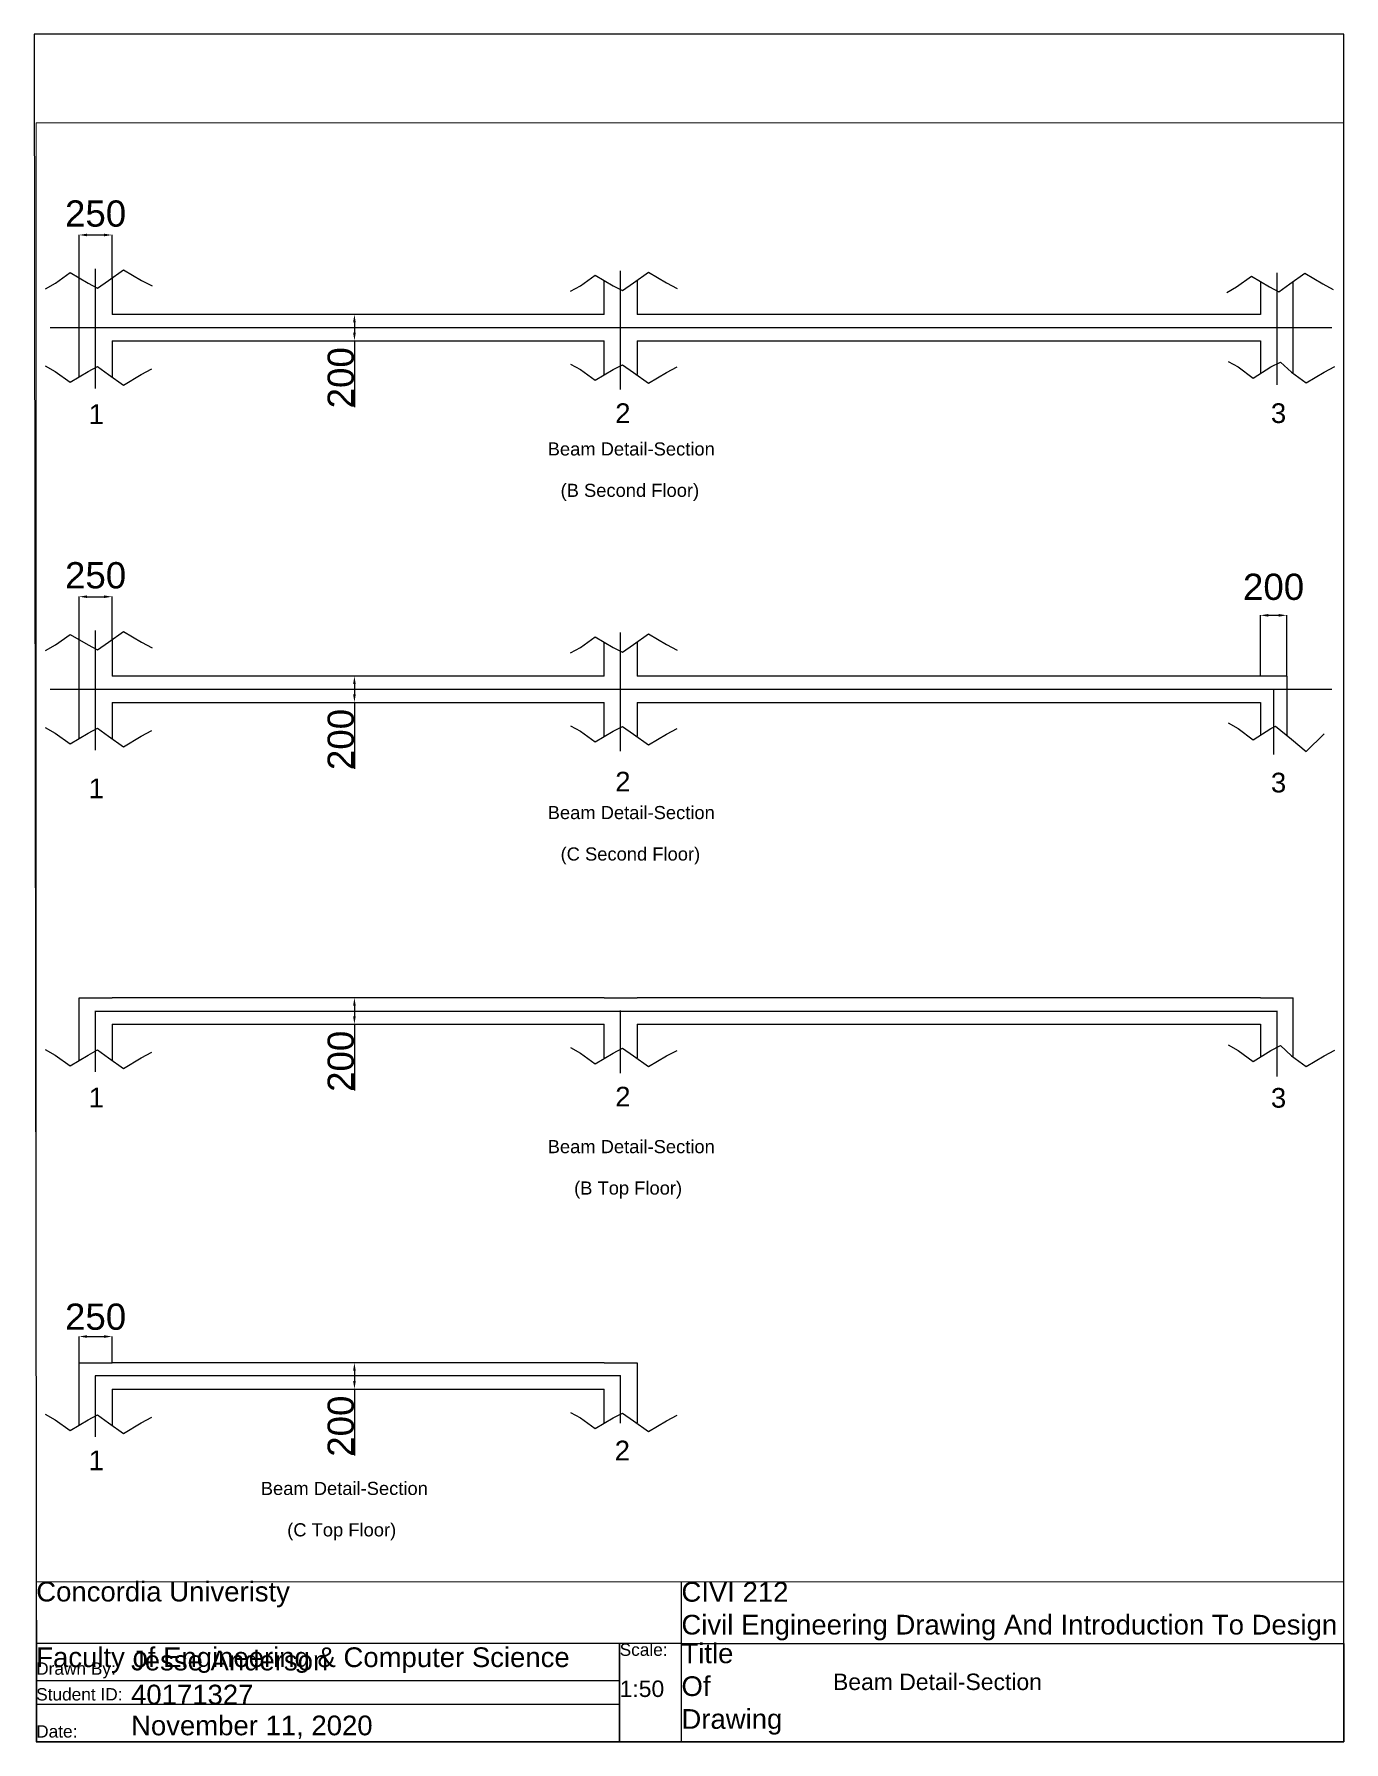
# Paper-space layout 'Beam Detail Section' of a CAD drawing. Header units: millimetres. Extents: x 0 to 200, y 1 to 261.
# The model-space entities are those that its viewports show. They can reach past a viewport. Long polylines and large blocks are cut down to what shows.
import ezdxf

# ---------------------------------------------------------------- set-up
doc = ezdxf.new("R2010")
doc.units = ezdxf.units.MM
doc.linetypes.add('CENTER2', pattern=[28.575, 19.05, -3.175, 3.175, -3.175])
doc.layers.add('Centreline', color=7, linetype='Continuous', plot=False)
doc.styles.add('Annotative', font='arial.ttf')
doc.styles.get("Standard").update_dxf_attribs({"font": 'arial.ttf', "height": 100})
doc.dimstyles.new('Annotative', dxfattribs={"dimscale": 0, "dimtxt": 100, "dimasz": 60, "dimexe": 1.25, "dimexo": 0.625, "dimtad": 1, "dimtxsty": 'Standard', "dimcen": 2.5, "dimadec": 0, "dimazin": 0, "dimtfac": 1, "dimtmove": 0, "dimatfit": 3, "dimfxl": 1, "dimarcsym": 0})

# ---------------------------------------------------------------- blocks, each defined once
blk = doc.blocks.new('*U101')
at = {"layer": 'Centreline', "color": 0, "linetype": 'CENTER2', "lineweight": -3, "ltscale": 10, "transparency": 16777216}
blk.add_line((-2345, 0), (7419, 0), dxfattribs=at)
blk = doc.blocks.new('*U102')
at = {"layer": 'Centreline', "color": 0, "linetype": 'CENTER2', "lineweight": -3, "ltscale": 10, "transparency": 16777216}
blk.add_line((0, -244), (0, 661), dxfattribs=at)
blk = doc.blocks.new('*U103')
at = {"layer": 'Centreline', "color": 0, "linetype": 'CENTER2', "lineweight": -3, "ltscale": 10, "transparency": 16777216}
blk.add_line((0, -345), (0, 566), dxfattribs=at)
blk = doc.blocks.new('*U104')
at = {"layer": 'Centreline', "color": 0, "linetype": 'CENTER2', "lineweight": -3, "ltscale": 10, "transparency": 16777216}
blk.add_line((0, 529), (0, -324), dxfattribs=at)
blk = doc.blocks.new('*D106')
at = {"layer": 'Centreline', "color": 0, "lineweight": -2, "transparency": 16777216}
for p, q in [((62738, 5483), (62738, 5403)), ((62739, 5543), (62739, 5543)), ((62738, 5343), (62738, 4837)), ((62739, 5343), (62739, 5343))]:
    blk.add_line(p, q, dxfattribs=at)
at = {"layer": 'Centreline', "color": 0, "lineweight": -3, "transparency": 16777216}
for points in [[(62728, 5483), (62748, 5483), (62738, 5543)], [(62728, 5403), (62748, 5403), (62738, 5343)]]:
    blk.add_solid(points, dxfattribs=at)
at = {"layer": 'Defpoints', "color": 0, "lineweight": -3, "transparency": 16777216}
for p in [(62738, 5543), (62738, 5343), (62738, 5343)]:
    blk.add_point(p, dxfattribs=at)
at = {"layer": 'Centreline', "color": 0, "lineweight": -3, "transparency": 16777216, "insert": (62635, 5060), "char_height": 100, "attachment_point": 5, "rotation": 90}
blk.add_mtext('{\\H2x;200}', dxfattribs=at)
blk = doc.blocks.new('*D108')
at = {"layer": 'Centreline', "color": 0, "lineweight": -2, "transparency": 16777216}
for p, q in [((60641, 5818), (60641, 6149)), ((60701, 6148), (60831, 6148)), ((60891, 5818), (60891, 6149))]:
    blk.add_line(p, q, dxfattribs=at)
at = {"layer": 'Centreline', "color": 0, "lineweight": -3, "transparency": 16777216}
for points in [[(60701, 6158), (60701, 6138), (60641, 6148)], [(60831, 6158), (60831, 6138), (60891, 6148)]]:
    blk.add_solid(points, dxfattribs=at)
at = {"layer": 'Defpoints', "color": 0, "lineweight": -3, "transparency": 16777216}
for p in [(60891, 6148), (60641, 5818), (60891, 5818)]:
    blk.add_point(p, dxfattribs=at)
at = {"layer": 'Centreline', "color": 0, "lineweight": -3, "transparency": 16777216, "insert": (60766, 6310), "char_height": 100, "attachment_point": 5}
blk.add_mtext('{\\H2x;250}', dxfattribs=at)
blk = doc.blocks.new('*U109')
at = {"layer": 'Centreline', "color": 0, "linetype": 'CENTER2', "lineweight": -3, "ltscale": 10, "transparency": 16777216}
blk.add_line((-2345, 0), (7419, 0), dxfattribs=at)
blk = doc.blocks.new('*U110')
at = {"layer": 'Centreline', "color": 0, "linetype": 'CENTER2', "lineweight": -3, "ltscale": 10, "transparency": 16777216}
blk.add_line((0, -244), (0, 661), dxfattribs=at)
blk = doc.blocks.new('*U111')
at = {"layer": 'Centreline', "color": 0, "linetype": 'CENTER2', "lineweight": -3, "ltscale": 10, "transparency": 16777216}
blk.add_line((0, -345), (0, 566), dxfattribs=at)
blk = doc.blocks.new('*D112')
at = {"layer": 'Centreline', "color": 0, "lineweight": -2, "transparency": 16777216}
for p, q in [((62739, 2787), (62739, 2787)), ((62738, 2727), (62738, 2647)), ((62738, 2587), (62738, 2081)), ((62739, 2587), (62739, 2587))]:
    blk.add_line(p, q, dxfattribs=at)
at = {"layer": 'Centreline', "color": 0, "lineweight": -3, "transparency": 16777216}
for points in [[(62728, 2727), (62748, 2727), (62738, 2787)], [(62728, 2647), (62748, 2647), (62738, 2587)]]:
    blk.add_solid(points, dxfattribs=at)
at = {"layer": 'Defpoints', "color": 0, "lineweight": -3, "transparency": 16777216}
for p in [(62738, 2787), (62738, 2587), (62738, 2587)]:
    blk.add_point(p, dxfattribs=at)
at = {"layer": 'Centreline', "color": 0, "lineweight": -3, "transparency": 16777216, "insert": (62635, 2304), "char_height": 100, "attachment_point": 5, "rotation": 90}
blk.add_mtext('{\\H2x;200}', dxfattribs=at)
blk = doc.blocks.new('*D113')
at = {"layer": 'Centreline', "color": 0, "lineweight": -2, "transparency": 16777216}
for p, q in [((60641, 3063), (60641, 3393)), ((60701, 3392), (60831, 3392)), ((60891, 3063), (60891, 3393))]:
    blk.add_line(p, q, dxfattribs=at)
at = {"layer": 'Centreline', "color": 0, "lineweight": -3, "transparency": 16777216}
for points in [[(60701, 3402), (60701, 3382), (60641, 3392)], [(60831, 3402), (60831, 3382), (60891, 3392)]]:
    blk.add_solid(points, dxfattribs=at)
at = {"layer": 'Defpoints', "color": 0, "lineweight": -3, "transparency": 16777216}
for p in [(60891, 3392), (60641, 3062), (60891, 3062)]:
    blk.add_point(p, dxfattribs=at)
at = {"layer": 'Centreline', "color": 0, "lineweight": -3, "transparency": 16777216, "insert": (60766, 3554), "char_height": 100, "attachment_point": 5}
blk.add_mtext('{\\H2x;250}', dxfattribs=at)
blk = doc.blocks.new('*D115')
at = {"layer": 'Centreline', "color": 0, "lineweight": -2, "transparency": 16777216}
for p, q in [((69641, 2788), (69641, 3251)), ((69781, 3250), (69701, 3250)), ((69841, 2788), (69841, 3251))]:
    blk.add_line(p, q, dxfattribs=at)
at = {"layer": 'Centreline', "color": 0, "lineweight": -3, "transparency": 16777216}
for points in [[(69701, 3260), (69701, 3240), (69641, 3250)], [(69781, 3260), (69781, 3240), (69841, 3250)]]:
    blk.add_solid(points, dxfattribs=at)
at = {"layer": 'Defpoints', "color": 0, "lineweight": -3, "transparency": 16777216}
for p in [(69641, 3250), (69641, 2787), (69841, 2787)]:
    blk.add_point(p, dxfattribs=at)
at = {"layer": 'Centreline', "color": 0, "lineweight": -3, "transparency": 16777216, "insert": (69741, 3466), "char_height": 100, "attachment_point": 5}
blk.add_mtext('{\\H2x;200}', dxfattribs=at)
blk = doc.blocks.new('*U116')
at = {"layer": 'Centreline', "color": 0, "linetype": 'CENTER2', "lineweight": -3, "ltscale": 10, "transparency": 16777216}
blk.add_line((0, 115), (0, -386), dxfattribs=at)
blk = doc.blocks.new('*U117')
at = {"layer": 'Centreline', "color": 0, "linetype": 'CENTER2', "lineweight": -3, "ltscale": 10, "transparency": 16777216}
blk.add_line((-2000, 0), (7000, 0), dxfattribs=at)
blk = doc.blocks.new('*U118')
at = {"layer": 'Centreline', "color": 0, "linetype": 'CENTER2', "lineweight": -3, "ltscale": 10, "transparency": 16777216}
blk.add_line((0, -244), (0, 232), dxfattribs=at)
blk = doc.blocks.new('*U119')
at = {"layer": 'Centreline', "color": 0, "linetype": 'CENTER2', "lineweight": -3, "ltscale": 10, "transparency": 16777216}
blk.add_line((0, -276), (0, 189), dxfattribs=at)
blk = doc.blocks.new('*U120')
at = {"layer": 'Centreline', "color": 0, "linetype": 'CENTER2', "lineweight": -3, "ltscale": 10, "transparency": 16777216}
blk.add_line((0, 176), (0, -324), dxfattribs=at)
blk = doc.blocks.new('*D121')
at = {"layer": 'Centreline', "color": 0, "lineweight": -2, "transparency": 16777216}
for p, q in [((62738, 275), (62738, 195)), ((62739, 335), (62739, 335)), ((62738, 135), (62738, -371)), ((62739, 135), (62739, 135))]:
    blk.add_line(p, q, dxfattribs=at)
at = {"layer": 'Centreline', "color": 0, "lineweight": -3, "transparency": 16777216}
for points in [[(62728, 275), (62748, 275), (62738, 335)], [(62728, 195), (62748, 195), (62738, 135)]]:
    blk.add_solid(points, dxfattribs=at)
at = {"layer": 'Defpoints', "color": 0, "lineweight": -3, "transparency": 16777216}
for p in [(62738, 335), (62738, 135), (62738, 135)]:
    blk.add_point(p, dxfattribs=at)
at = {"layer": 'Centreline', "color": 0, "lineweight": -3, "transparency": 16777216, "insert": (62635, -148), "char_height": 100, "attachment_point": 5, "rotation": 90}
blk.add_mtext('{\\H2x;200}', dxfattribs=at)
blk = doc.blocks.new('*U125')
at = {"layer": 'Centreline', "color": 0, "linetype": 'CENTER2', "lineweight": -3, "ltscale": 10, "transparency": 16777216}
blk.add_line((0, -276), (0, 189), dxfattribs=at)
blk = doc.blocks.new('*D126')
at = {"layer": 'Centreline', "color": 0, "lineweight": -2, "transparency": 16777216}
for p, q in [((62739, -2445), (62739, -2445)), ((62738, -2505), (62738, -2585)), ((62738, -2645), (62738, -3151)), ((62739, -2645), (62739, -2645))]:
    blk.add_line(p, q, dxfattribs=at)
at = {"layer": 'Centreline', "color": 0, "lineweight": -3, "transparency": 16777216}
for points in [[(62728, -2505), (62748, -2505), (62738, -2445)], [(62728, -2585), (62748, -2585), (62738, -2645)]]:
    blk.add_solid(points, dxfattribs=at)
at = {"layer": 'Defpoints', "color": 0, "lineweight": -3, "transparency": 16777216}
for p in [(62738, -2445), (62738, -2645), (62738, -2645)]:
    blk.add_point(p, dxfattribs=at)
at = {"layer": 'Centreline', "color": 0, "lineweight": -3, "transparency": 16777216, "insert": (62635, -2928), "char_height": 100, "attachment_point": 5, "rotation": 90}
blk.add_mtext('{\\H2x;200}', dxfattribs=at)
blk = doc.blocks.new('*U127')
at = {"layer": 'Centreline', "color": 0, "linetype": 'CENTER2', "lineweight": -3, "ltscale": 10, "transparency": 16777216}
blk.add_line((2000, 0), (-2003.5, 0), dxfattribs=at)
blk = doc.blocks.new('*U128')
at = {"layer": 'Centreline', "color": 0, "linetype": 'CENTER2', "lineweight": -3, "ltscale": 10, "transparency": 16777216}
blk.add_line((0, -182), (0, 182), dxfattribs=at)
blk = doc.blocks.new('*D130')
at = {"layer": 'Centreline', "color": 0, "lineweight": -2, "transparency": 16777216}
for p, q in [((60641, -2444), (60641, -2244)), ((60701, -2245), (60831, -2245)), ((60891, -2444), (60891, -2244))]:
    blk.add_line(p, q, dxfattribs=at)
at = {"layer": 'Centreline', "color": 0, "lineweight": -3, "transparency": 16777216}
for points in [[(60701, -2235), (60701, -2255), (60641, -2245)], [(60831, -2235), (60831, -2255), (60891, -2245)]]:
    blk.add_solid(points, dxfattribs=at)
at = {"layer": 'Defpoints', "color": 0, "lineweight": -3, "transparency": 16777216}
for p in [(60891, -2245), (60641, -2445), (60891, -2445)]:
    blk.add_point(p, dxfattribs=at)
at = {"layer": 'Centreline', "color": 0, "lineweight": -3, "transparency": 16777216, "insert": (60766, -2095), "char_height": 100, "attachment_point": 5}
blk.add_mtext('{\\H2x;250}', dxfattribs=at)

msp = doc.modelspace()

# ---------------------------------------------------------------- linework, layer by layer
at = {"layer": 'Centreline', "color": 219, "lineweight": -3, "true_color": 0x642165}
for p, q in [((60640.999, 5067.684), (60640.999, 5817.684)), ((60890.999, 5817.684), (60890.999, 5542.684)), ((64640.999, 5542.684), (64640.999, 5799.722)), ((64890.999, 5799.722), (64890.999, 5542.684)), ((69640.999, 5792.684), (69640.999, 5542.684)), ((69890.999, 5092.684), (69890.999, 5792.684)), ((60890.999, 5342.684), (60890.999, 5067.684)), ((64640.999, 5085.645), (64640.999, 5342.684)), ((64890.999, 5342.684), (64890.999, 5085.645)), ((69640.999, 5342.684), (69640.999, 5092.684)), ((60640.999, 2311.941), (60640.999, 3061.941)), ((60890.999, 3061.941), (60890.999, 2786.941)), ((64640.999, 2786.941), (64640.999, 3043.979)), ((64890.999, 3043.979), (64890.999, 2786.941)), ((69840.999, 2786.941), (69640.999, 2786.941)), ((69840.999, 2786.941), (69840.999, 2337.022)), ((60890.999, 2586.941), (60890.999, 2311.941)), ((64640.999, 2329.903), (64640.999, 2586.941)), ((64890.999, 2586.941), (64890.999, 2329.903)), ((69640.999, 2586.941), (69640.999, 2336.941)), ((60640.999, -139.73), (60640.999, 335.27)), ((60640.999, 335.27), (60890.999, 335.27)), ((64640.999, 335.27), (64890.999, 335.27)), ((69640.999, 335.27), (69890.999, 335.27)), ((69890.999, -114.73), (69890.999, 335.27)), ((60890.999, 135.27), (60890.999, -139.73)), ((64640.999, -121.769), (64640.999, 135.27)), ((64890.999, 135.27), (64890.999, -121.769)), ((69640.999, 135.27), (69640.999, -114.73)), ((60640.999, -2919.891), (60640.999, -2444.891)), ((60640.999, -2444.891), (60890.999, -2444.891)), ((64640.999, -2444.891), (64890.999, -2444.891)), ((64890.999, -2444.891), (64890.999, -2901.929)), ((60890.999, -2644.891), (60890.999, -2919.891)), ((64640.999, -2901.929), (64640.999, -2644.891))]:
    msp.add_line(p, q, dxfattribs=at)
at = {"layer": 'Centreline', "color": 116, "lineweight": -3, "true_color": 0x136734}
for p, q in [((64640.999, 5542.684), (60890.999, 5542.684)), ((69640.999, 5542.684), (64890.999, 5542.684)), ((60890.999, 5342.684), (64640.999, 5342.684)), ((64890.999, 5342.684), (69640.999, 5342.684)), ((64640.999, 2786.941), (60890.999, 2786.941)), ((69640.999, 2786.941), (64890.999, 2786.941)), ((60890.999, 2586.941), (64640.999, 2586.941)), ((64890.999, 2586.941), (69640.999, 2586.941)), ((64640.999, 335.27), (60890.999, 335.27)), ((69640.999, 335.27), (64890.999, 335.27)), ((60890.999, 135.27), (64640.999, 135.27)), ((64890.999, 135.27), (69640.999, 135.27)), ((64640.999, -2444.891), (60890.999, -2444.891)), ((60890.999, -2644.891), (64640.999, -2644.891))]:
    msp.add_line(p, q, dxfattribs=at)
at = {"layer": 'Centreline', "color": 177, "lineweight": -3, "true_color": 0x293189}
for points in [[(60383.875, 5737.179), (60459.357, 5779.765), (60572.641, 5860.996), (60709.357, 5779.765), (60780.797, 5742.009)], [(60780.797, 5742.009), (60865.418, 5801.886), (60978.702, 5883.117), (61115.418, 5801.886), (61195.996, 5759.3)], [(64780.797, 5724.047), (64865.418, 5783.925), (64978.702, 5865.155), (65115.418, 5783.925), (65195.996, 5741.338)], [(64383.875, 5719.217), (64459.357, 5761.804), (64572.641, 5843.034), (64709.357, 5761.804), (64780.797, 5724.047)], [(60382.672, 5150.034), (60458.155, 5107.447), (60571.438, 5026.216), (60708.155, 5107.447), (60779.595, 5145.851)], [(60779.595, 5145.851), (60864.216, 5085.973), (60977.499, 5004.742), (61114.216, 5085.973), (61194.794, 5128.56)], [(64383.875, 5164.717), (64459.357, 5122.131), (64572.641, 5040.9), (64709.357, 5122.131), (64780.797, 5159.888)], [(64780.797, 5159.888), (64865.418, 5100.01), (64978.702, 5018.779), (65115.418, 5100.01), (65195.996, 5142.597)], [(60780.797, 2986.266), (60865.418, 3046.144), (60978.702, 3127.374), (61115.418, 3046.144), (61195.996, 3003.557)], [(60383.875, 2981.436), (60459.357, 3024.023), (60572.641, 3105.254), (60709.357, 3024.023), (60780.797, 2986.266)], [(64383.875, 2963.475), (64459.357, 3006.061), (64572.641, 3087.292), (64709.357, 3006.061), (64780.797, 2968.305)], [(64780.797, 2968.305), (64865.418, 3028.182), (64978.702, 3109.413), (65115.418, 3028.182), (65195.996, 2985.596)], [(60382.672, 2394.291), (60458.155, 2351.705), (60571.438, 2270.474), (60708.155, 2351.705), (60779.595, 2390.108)], [(60779.595, 2390.108), (60864.216, 2330.231), (60977.499, 2249), (61114.216, 2330.231), (61194.794, 2372.817)], [(64383.875, 2408.975), (64459.357, 2366.388), (64572.641, 2285.158), (64709.357, 2366.388), (64780.797, 2404.145)], [(64780.797, 2404.145), (64865.418, 2344.268), (64978.702, 2263.037), (65115.418, 2344.268), (65195.996, 2386.854)], [(60382.672, -57.38), (60458.155, -99.967), (60571.438, -181.197), (60708.155, -99.967), (60779.595, -61.563)], [(60779.595, -61.563), (60864.216, -121.441), (60977.499, -202.671), (61114.216, -121.441), (61194.794, -78.854)], [(64383.875, -42.696), (64459.357, -85.283), (64572.641, -166.514), (64709.357, -85.283), (64780.797, -47.526)], [(64780.797, -47.526), (64865.418, -107.404), (64978.702, -188.634), (65115.418, -107.404), (65195.996, -64.817)], [(60382.672, -2837.541), (60458.155, -2880.127), (60571.438, -2961.358), (60708.155, -2880.127), (60779.595, -2841.724)], [(60779.595, -2841.724), (60864.216, -2901.601), (60977.499, -2982.832), (61114.216, -2901.601), (61194.794, -2859.015)], [(64383.875, -2822.857), (64459.357, -2865.443), (64572.641, -2946.674), (64709.357, -2865.443), (64780.797, -2827.687)], [(64780.797, -2827.687), (64865.418, -2887.564), (64978.702, -2968.795), (65115.418, -2887.564), (65195.996, -2844.978)]]:
    msp.add_lwpolyline(points, dxfattribs=at)
at = {"layer": 'Centreline', "color": 177, "lineweight": -3, "ltscale": 5, "true_color": 0x293189}
for points in [[(69780.797, 5715.329), (69865.418, 5775.207), (69978.702, 5856.438), (70115.418, 5775.207), (70195.996, 5732.62)], [(69383.875, 5710.5), (69459.357, 5753.086), (69572.641, 5834.317), (69709.357, 5753.086), (69780.797, 5715.329)], [(69395.651, 5184.972), (69471.133, 5142.386), (69584.417, 5056.874), (69721.133, 5142.386), (69792.573, 5180.142)], [(69792.573, 5180.142), (69877.194, 5102.235), (69990.478, 5021.004), (70127.194, 5102.235), (70207.772, 5144.822)], [(69395.651, 2429.73), (69471.133, 2387.143), (69584.417, 2301.631), (69721.133, 2387.143), (69756.853, 2406.022)], [(69756.853, 2406.022), (69877.194, 2306.311), (69990.478, 2213.534), (70127.194, 2346.993), (70127.194, 2346.993)], [(69395.651, -22.442), (69471.133, -65.028), (69584.417, -150.54), (69721.133, -65.028), (69792.573, -27.272)], [(69792.573, -27.272), (69877.194, -105.179), (69990.478, -186.409), (70127.194, -105.179), (70207.772, -62.592)]]:
    msp.add_lwpolyline(points, dxfattribs=at)

# ---------------------------------------------------------------- block references
at = {"layer": 'Centreline', "color": 244, "linetype": 'CENTER2', "lineweight": -3, "ltscale": 10, "true_color": 0x991b1e}
for name, p in [('*U103', (60765.999, 5323.934)), ('*U102', (64765.999, 5214.164)), ('*U104', (69765.999, 5330.184)), ('*U101', (62765.999, 5442.684)), ('*U111', (60765.999, 2568.191)), ('*U110', (64765.999, 2458.422)), ('*U109', (62765.999, 2686.941)), ('*U116', (69740.999, 2574.441)), ('*U119', (60765.999, 47.77)), ('*U117', (62765.999, 235.27)), ('*U118', (64765.999, 6.751)), ('*U120', (69765.999, 60.27)), ('*U127', (62765.999, -2544.891)), ('*U125', (60765.999, -2732.391)), ('*U128', (64765.999, -2723.41))]:
    msp.add_blockref(name, p, dxfattribs=at)

# ---------------------------------------------------------------- texts
at = {"layer": 'Centreline', "lineweight": -3, "attachment_point": 1, "style": 'Annotative'}
for s, insert, char_height, width in [('1', (60712.597, 4858.051), 150, 359.46367), ('2', (64725.158, 4865.38), 150, 205.39385), ('3', (69720.745, 4865.38), 150, 205.39385), ('Beam Detail-Section', (64210.501, 4567.926), 100, 5170.87074), ('(B Second Floor)', (64308.701, 4252.448), 100, 2378.45292), ('1', (60712.597, 2006.761), 150, 359.46367), ('2', (64725.158, 2058.084), 150, 205.39385), ('3', (69720.745, 2050.735), 150, 205.39385), ('Beam Detail-Section', (64210.501, 1797.276), 100, 5170.87074), ('(C Second Floor)', (64308.701, 1481.797), 100, 2378.45292), ('1', (60712.597, -349.363), 150, 359.46367), ('2', (64725.158, -342.034), 150, 205.39385), ('3', (69720.745, -351.17), 150, 205.39385), ('Beam Detail-Section', (64210.501, -747.838), 100, 5170.87074), ('(B Top Floor)', (64411.777, -1063.316), 100, 2378.45292), ('1', (60712.597, -3113.312), 150, 359.46367), ('2', (64721.421, -3038.474), 150, 205.39385), ('Beam Detail-Section', (62024.473, -3352.167), 100, 5170.87074), ('(C Top Floor)', (62225.75, -3667.645), 100, 2378.45292)]:
    msp.add_mtext(s, dxfattribs=dict(at, insert=insert, char_height=char_height, width=width))

# ---------------------------------------------------------------- dimensions: what is measured, and where the dimension line sits
at = {"layer": 'Centreline', "lineweight": -3}
for base, p1, p2, picture, middle in [((60890.999, 6147.55), (60640.999, 5817.684), (60890.999, 5817.684), '*D108', (60765.999, 6309.694)), ((60890.999, 3391.807), (60640.999, 3061.941), (60890.999, 3061.941), '*D113', (60765.999, 3553.952)), ((69640.999, 3250.056), (69840.999, 2786.941), (69640.999, 2786.941), '*D115', (69740.999, 3465.915)), ((60890.999, -2244.934), (60640.999, -2444.891), (60890.999, -2444.891), '*D130', (60765.999, -2094.877))]:
    dim = msp.add_linear_dim(base=base, p1=p1, p2=p2, text='{\\H2x;<>}', dimstyle='Annotative', override={"dimtmove": 2}, dxfattribs=at)
    dim.commit()
    dim.dimension.update_dxf_attribs({"geometry": picture, "text_midpoint": middle, "dimtype": 160})
for base, p1, p2, picture, middle in [((62737.941, 5342.684), (62737.941, 5542.684), (62737.941, 5342.684), '*D106', (62635.201, 5059.753)), ((62737.941, 2586.941), (62737.941, 2786.941), (62737.941, 2586.941), '*D112', (62635.201, 2304.01)), ((62737.941, 135.27), (62737.941, 335.27), (62737.941, 135.27), '*D121', (62635.201, -147.661)), ((62737.941, -2644.891), (62737.941, -2444.891), (62737.941, -2644.891), '*D126', (62635.201, -2927.821))]:
    dim = msp.add_linear_dim(base=base, p1=p1, p2=p2, angle=90, text='{\\H2x;200}', dimstyle='Annotative', dxfattribs=at)
    dim.commit()
    dim.dimension.update_dxf_attribs({"geometry": picture, "text_midpoint": middle})

psp = doc.layouts.new('Beam Detail Section')

# ---------------------------------------------------------------- linework, layer by layer
at = {"layer": 'Centreline', "lineweight": -3}
for p, q in [((98.86, 15.53), (98.86, 24.94)), ((89.44, 1.08), (89.44, 15.53))]:
    psp.add_line(p, q, dxfattribs=at)
for points in [[(0.56, 0.56), (199.77, 0.56), (199.8, 260.77), (0.22, 260.77)], [(0.54, 0.54), (199.77, 0.58), (199.77, 24.94), (0.54, 24.9)], [(0.53, 9.88), (89.44, 9.88), (89.44, 15.53), (0.53, 15.53)], [(98.86, 15.53), (89.44, 15.53), (89.44, 0.58), (98.86, 0.58)], [(199.77, 0.56), (98.86, 0.56), (98.86, 15.53), (199.77, 15.52)], [(0.53, 0.58), (89.44, 0.58), (89.44, 6.23), (0.53, 6.23)]]:
    psp.add_lwpolyline(points, close=True, dxfattribs=at)

# ---------------------------------------------------------------- texts
at = {"layer": 'Centreline', "lineweight": -3, "attachment_point": 1, "style": 'Annotative'}
for s, insert, char_height, width in [('Concordia Univeristy\\P\\PFaculty of Engineering & Computer Science', (0.54, 24.94), 3, 92.5244), ('CIVI 212\\PCivil Engineering Drawing And Introduction To Design', (98.86, 24.9), 3, 120.498), ('Scale:', (89.44, 15.53), 1.883, 9.4139), ('Title Of Drawing', (98.86, 15.53), 3, 11.7378), ('Jesse Anderson', (14.99, 14.43), 3, 43.9039), ('Drawn By:', (0.53, 12.65), 1.883, 14.4624), ('Beam Detail-Section', (121.96, 10.94), 2.5, 63.277), ('Student ID:', (0.53, 8.73), 1.8828, 14.4624), ('40171327 ', (14.99, 9.25), 3, 43.9039), ('1:50', (89.44, 9.88), 2.5, 9.4139), ('Date:', (0.53, 3.08), 1.883, 14.4624), ('November 11, 2020', (14.99, 4.54), 3, 43.9039)]:
    psp.add_mtext(s, dxfattribs=dict(at, insert=insert, char_height=char_height, width=width))

# ---------------------------------------------------------------- viewports
at = {"layer": 'Centreline', "lineweight": -3}
psp.add_viewport(center=(100.16, 136.09), size=(199.23, 222.295), view_center_point=(65294.637, 1444.239), view_height=11114.7275, dxfattribs=at)

doc.saveas('drawing.dxf')
